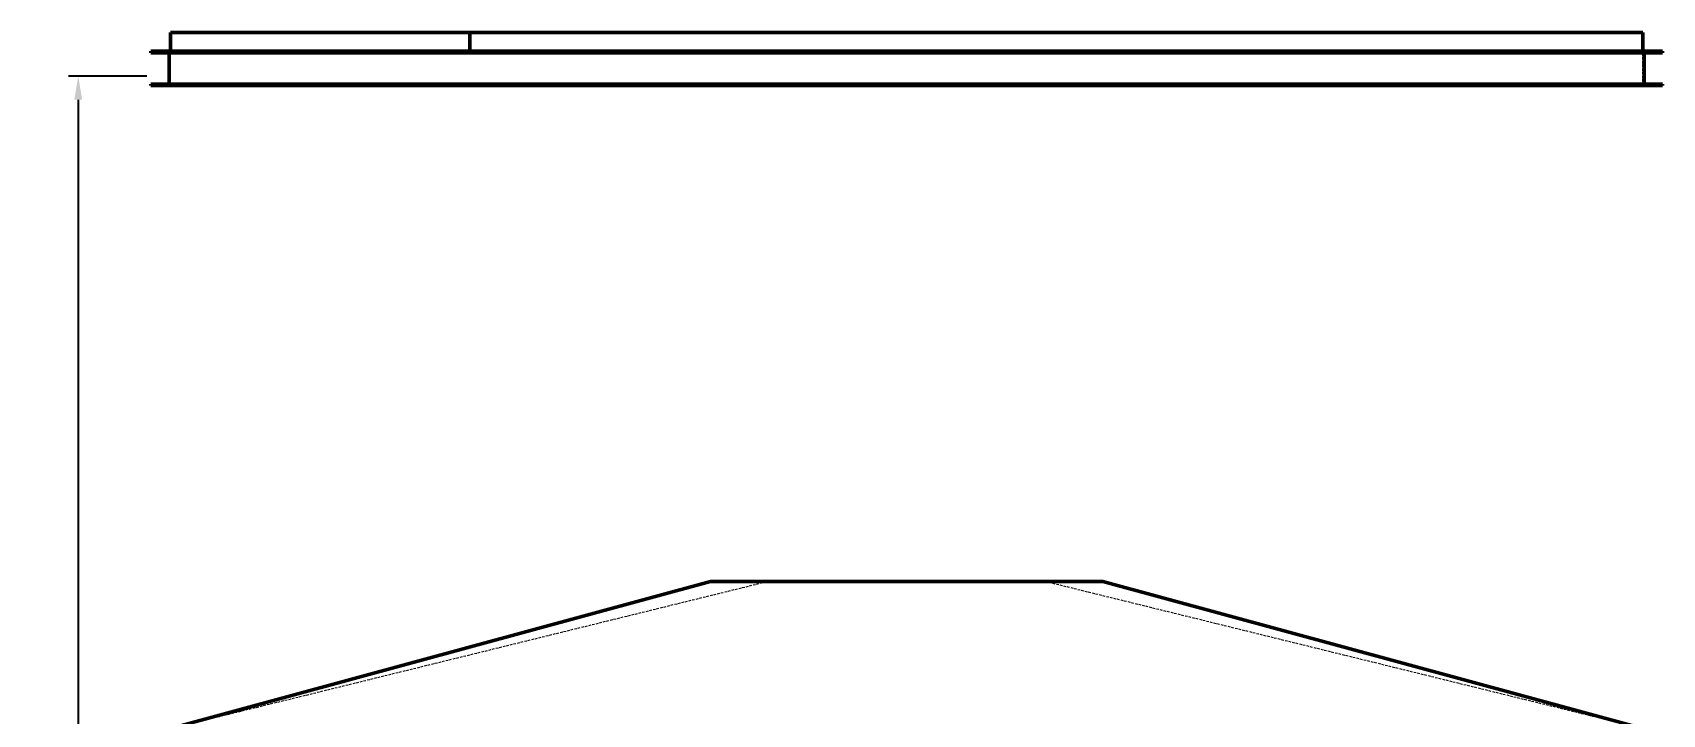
# Model space of a CAD drawing. Header units: millimetres. Extents: x 1091 to 14628, y 360 to 10440.
# Drawn here: x 1091 to 4412, y 8922 to 10313 of the extents above; entities that cross this region are included whole.
import ezdxf

# ---------------------------------------------------------------- set-up
doc = ezdxf.new("R2010")
doc.units = ezdxf.units.MM
doc.linetypes.add('Hidden', pattern=[15, 5, -3, 5, -2])
for name, color, linetype, lineweight in [('Default', 7, 'Continuous', 50), ('Edges', 7, 'Hidden', 15), ('HiddenEdges', 2, 'Hidden', 15), ('HiddenSilhouettes', 2, 'Hidden', 15), ('Silhouettes', 7, 'Continuous', 50)]:
    doc.layers.add(name, color=color, linetype=linetype, lineweight=lineweight)
doc.layers.add('Dimension', color=7, linetype='Continuous', lineweight=50, true_color=0x6495ed)
doc.styles.add('Default', font='arial.ttf')
doc.dimstyles.get("Standard").update_dxf_attribs({"dimtxt": 0.18, "dimasz": 0.18, "dimexe": 0.18, "dimexo": 0.0625, "dimgap": 0.09, "dimtad": 0, "dimtih": 1, "dimtoh": 1, "dimdec": 4, "dimzin": 0, "dimdsep": 46, "dimtxsty": 'Standard', "dimcen": 0.09, "dimadec": 0, "dimazin": 0, "dimtfac": 1, "dimtdec": 4, "dimtofl": 0, "dimtmove": 0, "dimatfit": 3, "dimfxl": 1, "dimtolj": 1, "dimtzin": 0, "dimarcsym": 0})

# ---------------------------------------------------------------- blocks, each defined once
blk = doc.blocks.new('Left')
at = {"layer": 'Edges'}
blk.add_lwpolyline([(-1500, 519.8), (-282.8, 819.8)], dxfattribs=at)
blk.add_polyline3d([(282.8, 819.8, 0), (1500, 519.8, 0)], dxfattribs=at)
at = {"layer": 'HiddenEdges'}
for points in [[(-1498.8, 1901, 0), (-1498.8, 1937.8, 0)], [(-891.2, 1937.8, 0), (-1498.8, 1937.8, 0)], [(-1485, 1937.8, 0), (-1485, 1939, 0)], [(-905, 1937.8, 0), (-905, 1939, 0)], [(-891.2, 1901, 0), (-891.2, 1937.8, 0)], [(-888.8, 1901, 0), (-888.8, 1937.8, 0)], [(1498.8, 1937.8, 0), (-888.8, 1937.8, 0)], [(-875, 1937.8, 0), (-875, 1939, 0)], [(1485, 1937.8, 0), (1485, 1939, 0)], [(1498.8, 1901, 0), (1498.8, 1937.8, 0)], [(-1500, 1831, 0), (-1500, 1901, 0)], [(1500, 1831, 0), (1500, 1901, 0)]]:
    blk.add_polyline3d(points, dxfattribs=at)
at = {"layer": 'HiddenSilhouettes'}
for points in [[(-1503, 1898, 0)], [(1503, 1898, 0)]]:
    blk.add_polyline3d(points, close=True, dxfattribs=at)
at = {"layer": 'Silhouettes'}
blk.add_lwpolyline([(399.5, 819.8), (1500, 519.8)], dxfattribs=at)
for points in [[(-1500, 1939, 0), (-890, 1939, 0)], [(-1500, 1901, 0), (-1500, 1939, 0)], [(-890, 1939, 0), (1500, 1939, 0)], [(-890, 1901, 0), (-890, 1939, 0)], [(1500, 1901, 0), (1500, 1939, 0)], [(-1540, 1898, 0), (-1540, 1901, 0)], [(-1540, 1901, 0), (1540, 1901, 0)], [(-1540, 1898, 0), (1540, 1898, 0)], [(-1503, 1834, 0), (-1503, 1898, 0)], [(1503, 1834, 0), (1503, 1898, 0)], [(1540, 1898, 0), (1540, 1901, 0)], [(-1540, 1831, 0), (-1540, 1834, 0)], [(-1540, 1834, 0), (1540, 1834, 0)], [(-1540, 1831, 0), (1540, 1831, 0)], [(1540, 1831, 0), (1540, 1834, 0)], [(-1500, 519.8, 0), (-399.5, 819.8, 0)], [(-399.5, 819.8, 0), (-282.8, 819.8, 0)], [(-282.8, 819.8, 0), (282.8, 819.8, 0)], [(282.8, 819.8, 0), (399.5, 819.8, 0)]]:
    blk.add_polyline3d(points, dxfattribs=at)
blk = doc.blocks.new('*D15')
at = {"layer": 'Defpoints', "color": 0}
for p in [(1184, 10224), (1334, 10224), (1334, 6524)]:
    blk.add_point(p, dxfattribs=at)
at = {"layer": 'Dimension', "color": 0, "lineweight": -2}
for p, q in [((1324, 10224), (1164, 10224)), ((1184, 10176), (1184, 8580)), ((1184, 6572), (1184, 8168)), ((1324, 6524), (1164, 6524))]:
    blk.add_line(p, q, dxfattribs=at)
at = {"layer": 'Dimension', "color": 0}
for points in [[(1192, 10176), (1176, 10176), (1184, 10224)], [(1176, 6572), (1192, 6572), (1184, 6524)]]:
    blk.add_solid(points, dxfattribs=at)
at = {"layer": 'Dimension', "color": 0, "insert": (1184, 8374), "char_height": 40, "attachment_point": 5, "rotation": 90, "style": 'Default'}
blk.add_mtext('\\A1;HEIGHT = 3700', dxfattribs=at)

msp = doc.modelspace()

# ---------------------------------------------------------------- block references
at = {"layer": 'Default'}
msp.add_blockref('Left', (2872, 8374), dxfattribs=at)

# ---------------------------------------------------------------- dimensions: what is measured, and where the dimension line sits
at = {"layer": 'Dimension'}
dim = msp.add_linear_dim(base=(1184, 10224), p1=(1334, 6524), p2=(1334, 10224), angle=90, text='HEIGHT = <>', dimstyle='Standard', override={"dimscale": 1, "dimtxt": 40, "dimasz": 48, "dimexe": 20, "dimexo": 10, "dimgap": 10, "dimtad": 0, "dimjust": 0, "dimtih": 0, "dimtoh": 0, "dimdec": 3, "dimlfac": 1, "dimzin": 8, "dimlunit": 2, "dimpost": '', "dimtxsty": 'Default', "dimsah": 0, "dimse1": 0, "dimse2": 0, "dimclrt": 0, "dimtol": 0, "dimlim": 0, "dimtp": 0, "dimtm": 0, "dimtfac": 1, "dimtdec": 3, "dimtix": 0, "dimtzin": 8}, dxfattribs=at)
dim.commit()
dim.dimension.update_dxf_attribs({"geometry": '*D15', "text_midpoint": (1184, 8374), "dimtype": 160})

doc.saveas('drawing.dxf')
